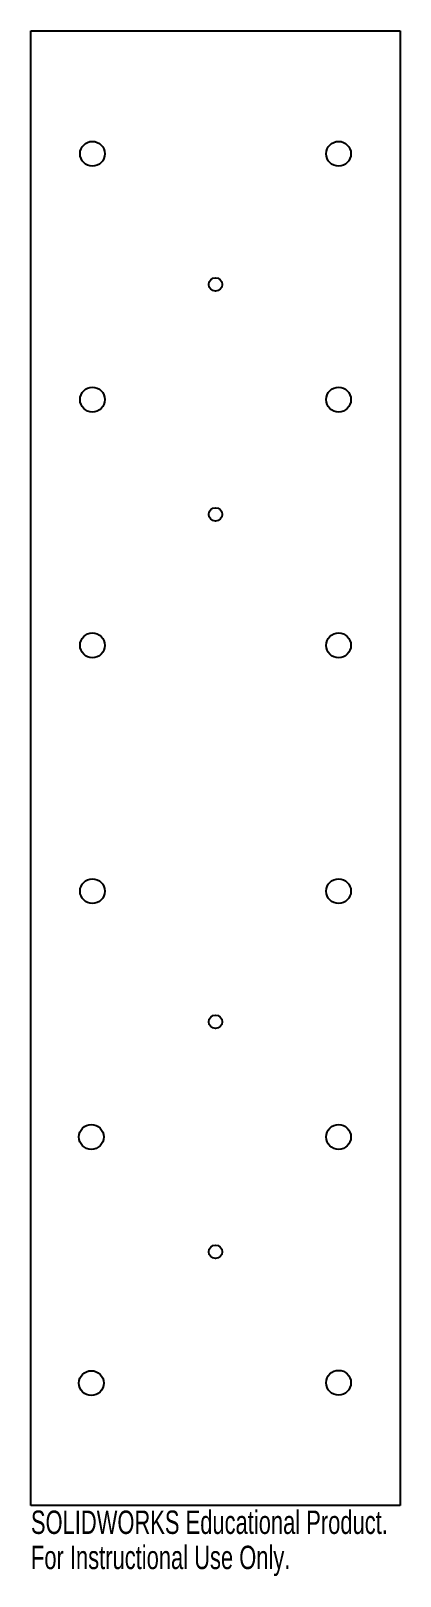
# Model space of a CAD drawing. Header units: inches. Extents: x 18 to 21, y -12.6 to 0.
import ezdxf

# ---------------------------------------------------------------- set-up
doc = ezdxf.new("R2010")
doc.units = ezdxf.units.IN
doc.header["$MEASUREMENT"] = 0
doc.styles.add('SLDTEXTSTYLE0', font='TXT', dxfattribs={"width": 0.7})

msp = doc.modelspace()

# ---------------------------------------------------------------- linework, layer by layer
at = {"color": 7, "linetype": 'Continuous'}
for p, q in [((18, -12), (18, 0)), ((18, 0), (21, 0)), ((21, 0), (21, -12)), ((21, -12), (18, -12))]:
    msp.add_line(p, q, dxfattribs=at)
for centre, radius in [((18.5, -1), 0.101), ((20.5, -1), 0.101), ((19.5, -2.063), 0.0545), ((18.5, -3), 0.101), ((20.5, -3), 0.101), ((19.5, -3.934), 0.0545), ((18.5, -5), 0.101), ((20.5, -5), 0.101), ((18.5, -7), 0.101), ((20.5, -7), 0.101), ((19.5, -8.063), 0.0545), ((18.491, -9), 0.101), ((20.5, -9), 0.101), ((19.5, -9.934), 0.0545), ((18.491, -11.003), 0.101), ((20.5, -11), 0.101)]:
    msp.add_circle(centre, radius, dxfattribs=at)

# ---------------------------------------------------------------- texts
at = {"color": 7, "linetype": 'Continuous', "char_height": 0.1903, "attachment_point": 1, "style": 'SLDTEXTSTYLE0'}
for s, insert in [('SOLIDWORKS Educational Product.', (18, -12.04)), ('For Instructional Use Only.', (18, -12.326))]:
    msp.add_mtext(s, dxfattribs=dict(at, insert=insert))

doc.saveas('drawing.dxf')
